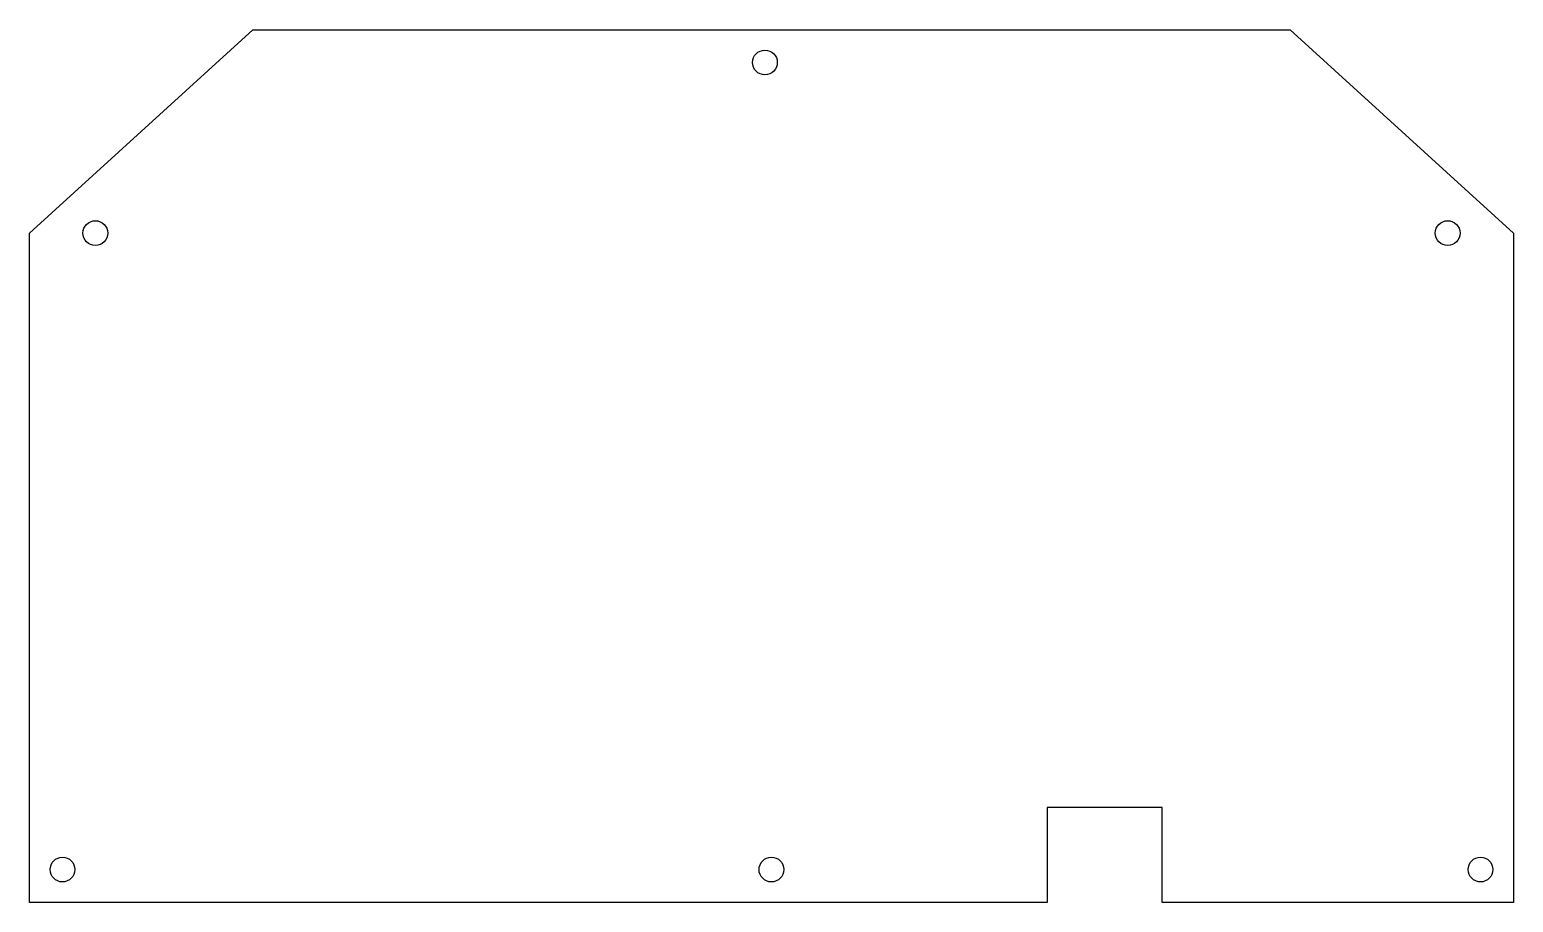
# Model space of a CAD drawing. Header units: millimetres. Extents: x 123 to 302, y -217 to -112.
import ezdxf

# ---------------------------------------------------------------- set-up
doc = ezdxf.new("R2010")
doc.units = ezdxf.units.MM
doc.layers.get('0').update_dxf_attribs({"linetype": 'CONTINUOUS'})

msp = doc.modelspace()

# ---------------------------------------------------------------- linework, layer by layer
msp.add_lwpolyline([(246.04, -206), (246.04, -217.49), (123.03, -217.49), (123.03, -136.53), (150.02, -111.92), (275.43, -111.92), (302.42, -136.53), (302.42, -217.49), (259.96, -217.49), (259.96, -206)], close=True)
for centre in [(211.93, -115.89), (130.97, -136.53), (294.48, -136.53), (127, -213.52), (212.72, -213.52), (298.45, -213.52)]:
    msp.add_circle(centre, 1.5)

doc.saveas('drawing.dxf')
